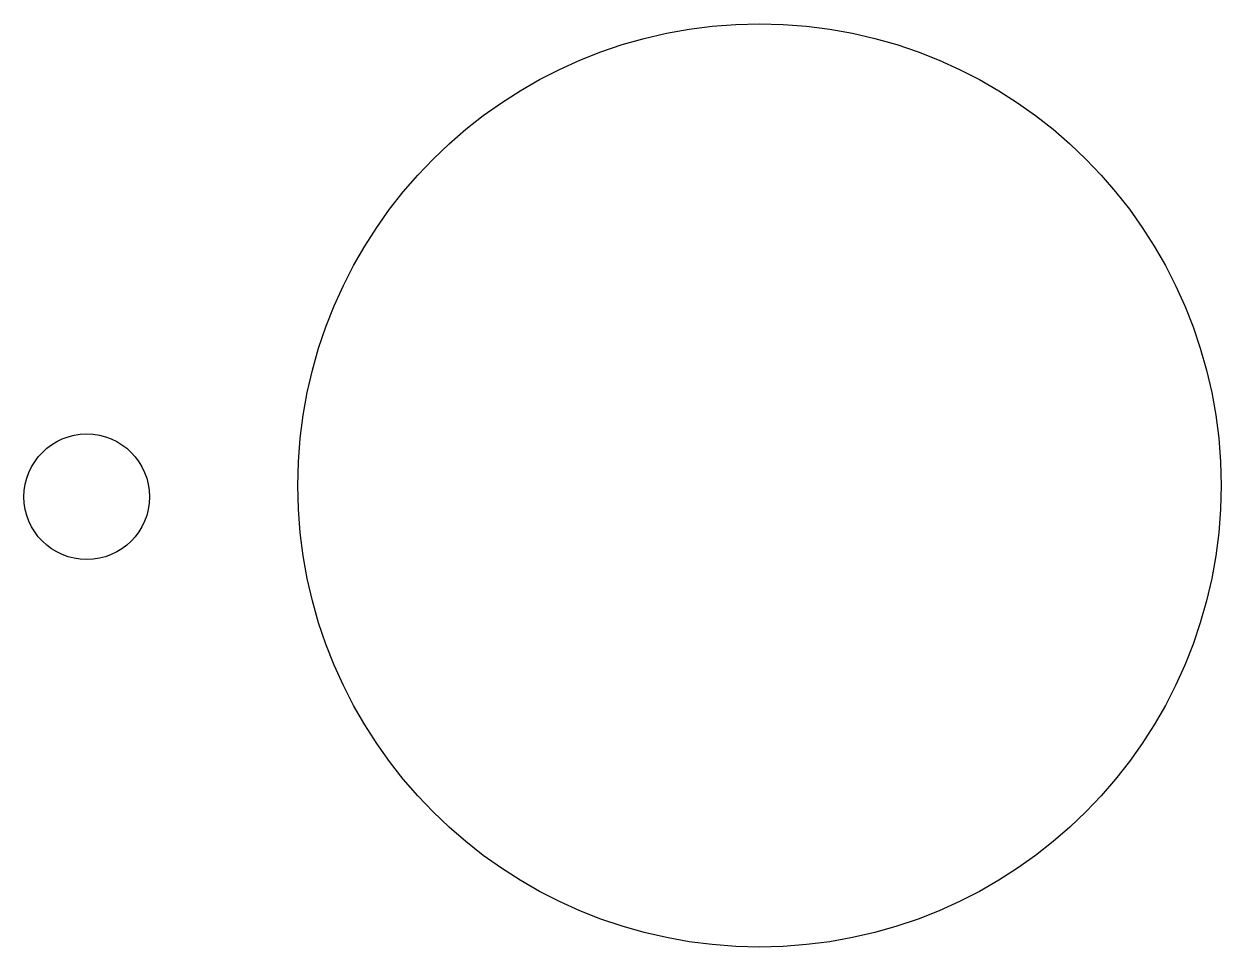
# Model space of a CAD drawing. Header units: millimetres. Extents: x -1 to 18.1, y -7.2 to 7.5.
import ezdxf

# ---------------------------------------------------------------- set-up
doc = ezdxf.new("R2010")
doc.units = ezdxf.units.MM
doc.header["$MEASUREMENT"] = 0

# ---------------------------------------------------------------- blocks, each defined once
blk = doc.blocks.new('*U17')
blk.add_circle((0, 0), 1)
blk = doc.blocks.new('*U18')
blk.add_circle((6.347, 0.18), 7.35)

msp = doc.modelspace()

# ---------------------------------------------------------------- block references
for name, p in [('*U18', (4.365, 0)), ('*U17', (0, 0))]:
    msp.add_blockref(name, p)

doc.saveas('drawing.dxf')
